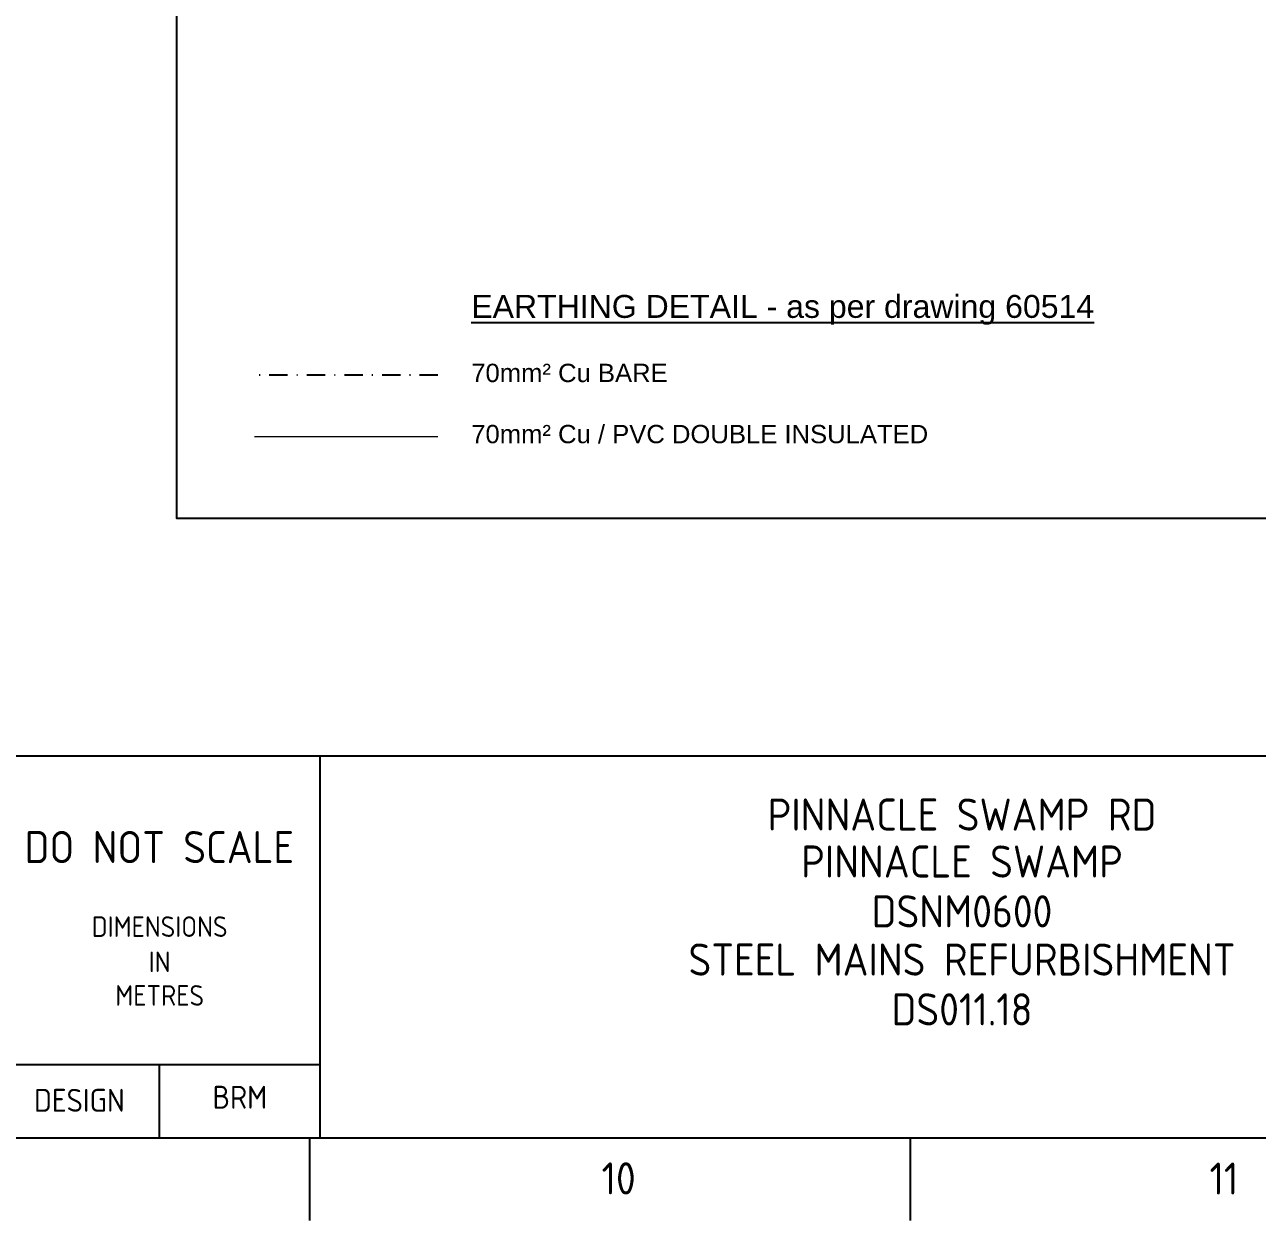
# Paper-space layout 'Profile & Earthing Sht 3' of a CAD drawing. Header units: metres, sheet in millimetres. Extents: x -21 to 813, y -3 to 583.
# Drawn here: x 561.6 to 696, y -3 to 127.4 of the extents above; entities that cross this region are included whole.
import ezdxf
from ezdxf.enums import TextEntityAlignment as Align

# ---------------------------------------------------------------- set-up
doc = ezdxf.new("R2010")
doc.units = ezdxf.units.M
doc.linetypes.add('DASHDOT2', pattern=[0.5, 0.25, -0.125, 0, -0.125])
doc.layers.get('0').update_dxf_attribs({"color": 6})
for name, color, linetype in [('Earthing_SP_Misc', 7, 'Continuous'), ('Notes', 7, 'Continuous'), ('SupportsUG_SP_EXT', 7, 'Continuous')]:
    doc.layers.add(name, color=color, linetype=linetype)
doc.styles.add('iecISOCP', font='isocp.shx')
doc.styles.add('RoadName', font='arial.ttf', dxfattribs={"height": 2.5})
doc.styles.get("Standard").update_dxf_attribs({"font": 'arial.ttf'})
doc.linetypes.add('Cable xx', pattern='A,7,-3.3,["XX",Standard,S=1.5,R=0,X=-2.54,Y=-0.8],-1', length=11.3)

# ---------------------------------------------------------------- blocks, each defined once
blk = doc.blocks.new('A1_FRAME_TITLE')
at = {"layer": 'Notes', "color": 3}
for p, q in [((614.37, 5.97), (614.37, 47.62)), ((579.37, 13.97), (614.37, 13.97))]:
    blk.add_line(p, q, dxfattribs=at)
at = {"layer": 'Notes', "color": 7}
blk.add_line((596.87, 5.97), (596.87, 13.97), dxfattribs=at)
at = {"layer": 'Notes', "linetype": 'Continuous'}
for p, q in [((613.21, 5.97), (613.21, -3.03)), ((678.72, 5.97), (678.72, -3.03))]:
    blk.add_line(p, q, dxfattribs=at)
at = {"layer": 'Notes', "color": 3, "linetype": 'Continuous', "flags": 128}
for points in [[(123.8, 47.62), (824.37, 47.62)], [(123.8, 5.97), (824.37, 5.97)]]:
    blk.add_lwpolyline(points, dxfattribs=at)
blk.add_attdef('DRAFT_NUM', (29.9, 23.29), '', height=2.5, rotation=90)
at = {"layer": 'Notes', "color": 7, "style": 'iecISOCP'}
for s, height, p in [('DIMENSIONS', 2.24, (596.87, 27.88)), ('IN', 2.24, (596.87, 24.04)), ('METRES', 2.24, (596.87, 20.38)), ('DESIGN', 2.5, (588.12, 8.81))]:
    blk.add_text(s, height=height, dxfattribs=at).set_placement(p, align=Align.CENTER)
for s, p in [('10', (645.06, -0.2)), ('11', (711.36, -0.22))]:
    blk.add_text(s, height=3.5, dxfattribs=at).set_placement(p)
at = {"layer": 'Notes', "insert": (596.84, 37.67), "char_height": 3.5, "width": 29.1, "attachment_point": 5, "style": 'iecISOCP'}
blk.add_mtext('DO NOT SCALE', dxfattribs=at)
at = {"layer": 'Notes', "color": 7, "style": 'iecISOCP', "flags": 8}
blk.add_attdef('VERSION_NO', text='', height=2.5, rotation=90, dxfattribs=at).set_placement((302.04, 43.81), align=Align.MIDDLE_CENTER)
at = {"layer": 'Notes', "color": 7, "style": 'iecISOCP'}
for tag, p in [('CAP_NO', (513.19, 43.46)), ('IE_NUM', (513.05, 37.81)), ('REF_No_1', (335.24, 32.31)), ('REF_1', (362.52, 32.31)), ('GEN_WO', (441.71, 31.76)), ('HV_SWITCH', (513.46, 32.16)), ('REF_No_2', (335.24, 26.31)), ('REF_2', (362.52, 26.31)), ('OH_WO', (441.71, 25.81)), ('UBD_REF', (513.05, 25.83)), ('REF_No_3', (335.24, 20.31)), ('REF_3', (362.52, 20.31)), ('UG_WO', (441.71, 20.05)), ('GIS_MAP_No', (513.05, 20.04)), ('REF_No_4', (335.24, 14.31)), ('REF_4', (362.52, 14.31)), ('SUB_WO', (441.71, 13.81)), ('HV_OP_DIAG', (513.33, 14.2)), ('LGA', (512.95, 7.78))]:
    blk.add_attdef(tag, p, '', height=2.5, dxfattribs=at)
at = {"layer": 'Notes', "style": 'iecISOCP'}
for tag, p in [('T1', (684.37, 39.47)), ('T2', (684.37, 34.35)), ('T3', (684.37, 28.92)), ('T4', (684.37, 23.66)), ('T5', (684.37, 18.23)), ('T6', (684.37, 12.97))]:
    blk.add_attdef(tag, text='', height=3.5, dxfattribs=at).set_placement(p, align=Align.CENTER)
at = {"layer": 'Notes', "color": 7, "style": 'iecISOCP'}
for tag, p in [('scale', (567.76, 33.27)), ('DRAWN', (567.76, 24.93)), ('DATE', (567.76, 16.88)), ('CHD', (567.76, 8.37)), ('DESIGN', (605.62, 9.15))]:
    blk.add_attdef(tag, text='', height=2.5, dxfattribs=at).set_placement(p, align=Align.CENTER)
at = {"layer": 'Notes', "color": 4, "style": 'iecISOCP'}
blk.add_attdef('NUM', text='', height=7, dxfattribs=at).set_placement((792.37, 20.12), align=Align.MIDDLE_CENTER)
at = {"layer": 'Notes', "color": 1, "style": 'iecISOCP'}
blk.add_attdef('REV', text='', height=5, dxfattribs=at).set_placement((820.05, 17.1), align=Align.CENTER)
at = {"layer": 'Notes', "color": 7, "style": 'iecISOCP'}
for tag, p in [('NS', (790.71, 8.12)), ('SHTS', (805.41, 8.12))]:
    blk.add_attdef(tag, text='', height=2.5, dxfattribs=at).set_placement(p, align=Align.MIDDLE)
at = {"layer": 'Notes', "style": 'iecISOCP'}
blk.add_attdef('ExportID', (9.08, 2.39), '', height=2.5, dxfattribs=at)
at = {"layer": 'Notes', "style": 'iecISOCP', "flags": 1}
for tag, p in [('ProjectType', (14.17, -26.8)), ('ProjectNumber', (23.56, -26.82)), ('DrawingNumber', (35.51, -26.8)), ('ProjectDescription', (47.56, -26.83)), ('ExportDate', (60.28, -26.79)), ('ExportUserName', (69.15, -26.8)), ('DesignerCompanyName', (81.48, -26.79)), ('ExportAreaOfInterest', (97.1, -26.81)), ('GIS_SUCCESS', (112, -26.78)), ('CAD_SUCCESS', (121.79, -26.78)), ('DEPOTCODE', (132.11, -26.88)), ('ExportCategories', (140.08, -26.8)), ('Comments', (154.38, -26.88))]:
    blk.add_attdef(tag, p, '', height=1, dxfattribs=at)

psp = doc.layouts.new('Profile & Earthing Sht 3')

# ---------------------------------------------------------------- linework, layer by layer
at = {"layer": 'Earthing_SP_Misc'}
psp.add_lwpolyline([(578.19, 296.62), (768.42, 296.62), (768.42, 73.52), (578.19, 73.52)], close=True, dxfattribs=at)
at = {"layer": 'Notes', "linetype": 'DASHDOT2', "ltscale": 8}
psp.add_line((606.67, 89.12), (586.67, 89.12), dxfattribs=at)
at = {"layer": 'Notes', "linetype": 'Cable xx', "lineweight": 0, "ltscale": 0.7}
psp.add_line((586.67, 82.45), (606.67, 82.45), dxfattribs=at)

# ---------------------------------------------------------------- block references
at = {"layer": 'SupportsUG_SP_EXT'}
ref = psp.add_blockref('A1_FRAME_TITLE', (-20.55, 0), dxfattribs=at)
ref.add_attrib('T1', 'PINNACLE SWAMP RD', dxfattribs={"layer": 'Notes', "height": 3.5, "style": 'iecISOCP'}).set_placement((663.82, 39.47), align=Align.CENTER)
ref.add_attrib('T2', 'PINNACLE SWAMP', dxfattribs={"layer": 'Notes', "height": 3.5, "style": 'iecISOCP'}).set_placement((663.82, 34.35), align=Align.CENTER)
ref.add_attrib('T3', 'DSNM0600', dxfattribs={"layer": 'Notes', "height": 3.5, "style": 'iecISOCP'}).set_placement((663.82, 28.92), align=Align.CENTER)
ref.add_attrib('T4', 'STEEL MAINS REFURBISHMENT', dxfattribs={"layer": 'Notes', "height": 3.5, "style": 'iecISOCP'}).set_placement((663.82, 23.66), align=Align.CENTER)
ref.add_attrib('T5', 'DS011.18', dxfattribs={"layer": 'Notes', "height": 3.5, "style": 'iecISOCP'}).set_placement((663.82, 18.23), align=Align.CENTER)
ref.add_attrib('DESIGN', 'BRM', dxfattribs={"layer": 'Notes', "color": 7, "height": 2.5, "style": 'iecISOCP'}).set_placement((585.07, 9.15), align=Align.CENTER)

# ---------------------------------------------------------------- texts
at = {"layer": 'Notes', "insert": (610.3, 97.88), "char_height": 2, "width": 83.9898, "attachment_point": 1, "style": 'RoadName'}
psp.add_mtext('{\\H1.25x;\\LEARTHING DETAIL - as per drawing 60514}\\P\\P70mm² Cu BARE\\P\\P70mm² Cu / PVC DOUBLE INSULATED', dxfattribs=at)

doc.saveas('drawing.dxf')
